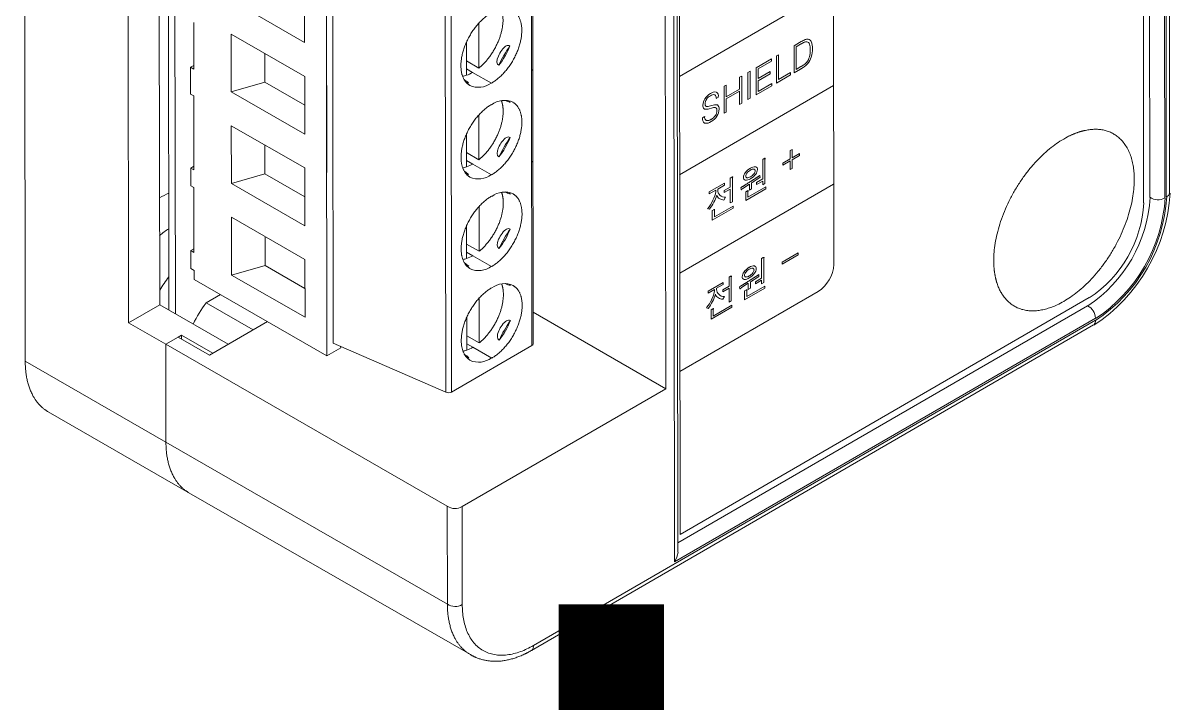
# Model space of a CAD drawing. Header units: millimetres. Extents: x 8533 to 164433, y 5768 to 115327.
# Drawn here: x 71557 to 72465, y 109146 to 109685 of the extents above; entities that cross this region are included whole.
import ezdxf

# ---------------------------------------------------------------- set-up
doc = ezdxf.new("R2010")
doc.units = ezdxf.units.MM
doc.header["$LTSCALE"] = 250
doc.linetypes.add('HIDDENX2', pattern=[19.05, 12.7, -6.35])
doc.layers.add('10_G-ENP_매립관', color=80, linetype='HIDDENX2', lineweight=30)
doc.layers.add('Smoke', color=5, linetype='Continuous')

msp = doc.modelspace()

# ---------------------------------------------------------------- linework, layer by layer
at = {"layer": '10_G-ENP_매립관', "color": 1, "linetype": 'ByBlock', "const_width": 83.35, "elevation": -0.36}
msp.add_lwpolyline([(72022.39, 109224.73), (72022.39, 101387.48)], dxfattribs=at)
at = {"layer": 'Smoke', "color": 7, "linetype": 'Continuous', "lineweight": 20}
for p, q in [((72443.73, 109542.55, -0.36), (72441.91, 110892.14, -0.36)), ((72446.85, 110893.58, -0.36), (72448.67, 109546.83, -0.36)), ((72458.61, 110893.25, -0.36), (72460.43, 109546.49, -0.36)), ((72461.65, 109547.2, -0.36), (72459.84, 110893.96, -0.36)), ((72464.28, 109550.32, -0.36), (72462.47, 110897.09, -0.36)), ((71558.34, 109417.08, -0.36), (71556.53, 110763.85, -0.36)), ((72197.57, 110088.46, -0.36), (72198.38, 109493.78, -0.36)), ((71639.23, 110070.79, -0.36), (71640.07, 109447.55, -0.36)), ((71671.27, 110052.35, -0.36), (71672.07, 109457.67, -0.36)), ((71677.17, 109454.74, -0.36), (71676.36, 110049.42, -0.36)), ((72075.7, 110052.61, -0.36), (72076.74, 109279.98, -0.36)), ((72075.07, 109265.97, -0.36), (72074.03, 110038.17, -0.36)), ((72072.45, 109258.19, -0.36), (72071.4, 110030.39, -0.36)), ((72064.62, 110018.6, -0.36), (72065.46, 109395.36, -0.36)), ((71958.92, 109792.29, -0.36), (71959.22, 109574.64, -0.36)), ((71959.95, 109793.72, -0.36), (71960.24, 109576.07, -0.36)), ((71796.99, 109566.44, -0.36), (71796.69, 109784.23, -0.36)), ((71801.82, 109648.99, -0.36), (71801.64, 109787.09, -0.36)), ((71890.77, 109755.28, -0.36), (71891.26, 109392.54, -0.36)), ((71895.36, 109755.47, -0.36), (71895.85, 109392.73, -0.36)), ((71779.47, 109715.23, -0.36), (71779.53, 109669.53, -0.36)), ((72076.26, 109642.66, -0.36), (72198.08, 109713.21, -0.36)), ((71779.53, 109669.53, -0.36), (71721.36, 109703.01, -0.36)), ((71664.48, 109693.51, -0.36), (71664.79, 109461.86, -0.36)), ((71691.75, 109648.41, -0.36), (71691.7, 109685.4, -0.36)), ((71917.46, 109649.24, -0.36), (71917.42, 109684.76, -0.36)), ((71721.39, 109676.16, -0.36), (71779.57, 109642.68, -0.36)), ((71721.45, 109630.46, -0.36), (71721.39, 109676.16, -0.36)), ((71907.58, 109643.51, -0.36), (71907.54, 109669.55, -0.36)), ((72171.4, 109669.47, -0.36), (72166.97, 109666.91, -0.36)), ((72166.97, 109666.91, -0.36), (72167, 109645.48, -0.36)), ((72168.66, 109666.11, -0.36), (72172.16, 109668.14, -0.36)), ((72168.69, 109648.23, -0.36), (72168.66, 109666.11, -0.36)), ((72171.4, 109669.47, -0.36), (72172.68, 109670.21, -0.36)), ((71748.04, 109637.99, -0.36), (71748, 109660.84, -0.36)), ((71917.46, 109649.24, -0.36), (71907.56, 109654.94, -0.36)), ((72149, 109656.49, -0.36), (72136.85, 109649.46, -0.36)), ((72138.54, 109648.66, -0.36), (72149, 109654.72, -0.36)), ((72149, 109654.72, -0.36), (72149, 109656.49, -0.36)), ((72154.73, 109659.81, -0.36), (72153.04, 109658.84, -0.36)), ((72153.07, 109637.41, -0.36), (72153.04, 109658.84, -0.36)), ((72154.75, 109640.16, -0.36), (72154.73, 109659.81, -0.36)), ((71689.27, 109649.84, -0.36), (71691.74, 109651.27, -0.36)), ((71689.29, 109635.56, -0.36), (71689.27, 109649.84, -0.36)), ((71691.75, 109648.41, -0.36), (71689.27, 109649.84, -0.36)), ((71801.82, 109648.99, -0.36), (71801.83, 109641.99, -0.36)), ((71907.57, 109648.63, -0.36), (71912.52, 109645.79, -0.36)), ((71912.52, 109645.79, -0.36), (71927.37, 109637.24, -0.36)), ((71959.12, 109647.19, -0.36), (71959.41, 109429.54, -0.36)), ((71960.14, 109648.62, -0.36), (71960.44, 109430.97, -0.36)), ((72132.12, 109646.72, -0.36), (72130.43, 109645.74, -0.36)), ((72130.46, 109624.32, -0.36), (72130.43, 109645.74, -0.36)), ((72132.15, 109625.3, -0.36), (72132.12, 109646.72, -0.36)), ((72136.88, 109628.04, -0.36), (72136.85, 109649.46, -0.36)), ((72138.55, 109640.9, -0.36), (72138.54, 109648.66, -0.36)), ((72148.1, 109646.43, -0.36), (72138.55, 109640.9, -0.36)), ((72148.11, 109644.66, -0.36), (72148.1, 109646.43, -0.36)), ((72164.26, 109645.67, -0.36), (72154.75, 109640.16, -0.36)), ((72164.26, 109643.9, -0.36), (72164.26, 109645.67, -0.36)), ((72167, 109645.48, -0.36), (72172.18, 109648.48, -0.36)), ((72168.69, 109648.23, -0.36), (72172.36, 109650.36, -0.36)), ((71689.3, 109628.56, -0.36), (71689.28, 109642.56, -0.36)), ((71721.45, 109630.46, -0.36), (71748.04, 109637.99, -0.36)), ((71779.6, 109619.83, -0.36), (71748.04, 109637.99, -0.36)), ((71779.57, 109642.68, -0.36), (71779.63, 109596.98, -0.36)), ((71797.18, 109421.34, -0.36), (71796.89, 109639.13, -0.36)), ((71802.12, 109431.34, -0.36), (71801.83, 109641.99, -0.36)), ((71801.92, 109576.44, -0.36), (71801.83, 109641.99, -0.36)), ((72125.53, 109642.9, -0.36), (72123.84, 109641.93, -0.36)), ((72123.84, 109641.93, -0.36), (72123.85, 109632.63, -0.36)), ((72125.56, 109621.48, -0.36), (72125.53, 109642.9, -0.36)), ((72138.55, 109639.13, -0.36), (72148.11, 109644.66, -0.36)), ((72138.56, 109630.78, -0.36), (72138.55, 109639.13, -0.36)), ((72149.32, 109637.02, -0.36), (72138.56, 109630.78, -0.36)), ((72149.33, 109635.25, -0.36), (72149.32, 109637.02, -0.36)), ((72153.07, 109637.41, -0.36), (72164.26, 109643.9, -0.36)), ((71689.3, 109628.56, -0.36), (71691.77, 109627.14, -0.36)), ((71691.85, 109568.58, -0.36), (71691.77, 109627.14, -0.36)), ((71779.63, 109596.98, -0.36), (71721.45, 109630.46, -0.36)), ((72076.36, 109564.75, -0.36), (72198.19, 109635.31, -0.36)), ((72113.28, 109635.81, -0.36), (72111.6, 109634.83, -0.36)), ((72111.63, 109613.41, -0.36), (72111.6, 109634.83, -0.36)), ((72113.3, 109626.51, -0.36), (72113.28, 109635.81, -0.36)), ((72123.85, 109632.63, -0.36), (72113.3, 109626.51, -0.36)), ((72113.3, 109624.76, -0.36), (72123.86, 109630.88, -0.36)), ((72123.86, 109630.88, -0.36), (72123.87, 109620.5, -0.36)), ((72136.88, 109628.04, -0.36), (72149.33, 109635.25, -0.36)), ((72101.85, 109619.65, -0.36), (72099.68, 109619, -0.36)), ((72105.36, 109625.26, -0.36), (72107.12, 109626.28, -0.36)), ((72113.31, 109614.39, -0.36), (72113.3, 109624.76, -0.36)), ((72123.87, 109620.5, -0.36), (72125.56, 109621.48, -0.36)), ((72130.46, 109624.32, -0.36), (72132.15, 109625.3, -0.36)), ((71917.56, 109576.69, -0.36), (71917.51, 109612.21, -0.36)), ((72094.39, 109609.94, -0.36), (72096.15, 109610.96, -0.36)), ((72094.39, 109609.94, -0.36), (72094.39, 109609.8, -0.36)), ((72099.87, 109617.04, -0.36), (72101.6, 109617.55, -0.36)), ((72111.63, 109613.41, -0.36), (72113.31, 109614.39, -0.36)), ((71721.49, 109603.61, -0.36), (71779.67, 109570.13, -0.36)), ((71721.55, 109557.91, -0.36), (71721.49, 109603.61, -0.36)), ((71907.67, 109570.97, -0.36), (71907.64, 109597, -0.36)), ((71748.13, 109565.44, -0.36), (71748.1, 109588.3, -0.36)), ((71917.56, 109576.69, -0.36), (71907.66, 109582.39, -0.36)), ((72165.53, 109584.84, -0.36), (72163.97, 109583.94, -0.36)), ((72163.97, 109583.94, -0.36), (72163.98, 109577.28, -0.36)), ((72165.53, 109584.84, -0.36), (72165.53, 109578.18, -0.36)), ((72171.39, 109581.58, -0.36), (72165.53, 109578.18, -0.36)), ((72171.4, 109579.98, -0.36), (72171.39, 109581.58, -0.36)), ((71907.67, 109576.09, -0.36), (71912.62, 109573.24, -0.36)), ((71912.62, 109573.24, -0.36), (71927.47, 109564.69, -0.36)), ((72143.39, 109577.66, -0.36), (72142.18, 109576.96, -0.36)), ((72142.18, 109576.96, -0.36), (72142.2, 109561.41, -0.36)), ((72143.92, 109557.9, -0.36), (72143.89, 109576.76, -0.36)), ((72163.98, 109577.28, -0.36), (72158.14, 109573.9, -0.36)), ((72158.14, 109572.31, -0.36), (72163.98, 109575.68, -0.36)), ((72158.14, 109573.9, -0.36), (72158.14, 109572.31, -0.36)), ((72163.98, 109575.68, -0.36), (72163.99, 109568.88, -0.36)), ((72165.54, 109576.59, -0.36), (72171.4, 109579.98, -0.36)), ((72165.55, 109569.79, -0.36), (72165.54, 109576.59, -0.36)), ((71689.38, 109570.01, -0.36), (71691.85, 109571.44, -0.36)), ((71689.4, 109556.01, -0.36), (71689.38, 109570.01, -0.36)), ((71691.85, 109568.58, -0.36), (71689.38, 109570.01, -0.36)), ((71721.55, 109557.91, -0.36), (71748.13, 109565.44, -0.36)), ((71779.7, 109547.28, -0.36), (71748.13, 109565.44, -0.36)), ((71779.67, 109570.13, -0.36), (71779.73, 109524.43, -0.36)), ((72140.03, 109562.72, -0.36), (72139.93, 109564.23, -0.36)), ((72163.99, 109568.88, -0.36), (72165.55, 109569.79, -0.36)), ((71689.4, 109556.01, -0.36), (71691.87, 109554.59, -0.36)), ((71691.94, 109503.32, -0.36), (71691.87, 109554.59, -0.36)), ((71779.73, 109524.43, -0.36), (71721.55, 109557.91, -0.36)), ((72076.47, 109486.85, -0.36), (72198.29, 109557.4, -0.36)), ((72099.86, 109551.11, -0.36), (72111.78, 109558.01, -0.36)), ((72106.52, 109553.43, -0.36), (72111.78, 109556.47, -0.36)), ((72116.44, 109555.05, -0.36), (72111.66, 109552.28, -0.36)), ((72111.78, 109556.47, -0.36), (72111.78, 109558.01, -0.36)), ((72117.63, 109562.86, -0.36), (72116.43, 109562.16, -0.36)), ((72116.43, 109562.16, -0.36), (72116.44, 109555.05, -0.36)), ((72118.16, 109543.42, -0.36), (72118.14, 109562.02, -0.36)), ((72124.77, 109554.57, -0.36), (72125.07, 109553.18, -0.36)), ((72126.35, 109553.92, -0.36), (72131.68, 109557.3, -0.36)), ((72144.68, 109555.17, -0.36), (72130.47, 109546.94, -0.36)), ((72131.68, 109557.3, -0.36), (72131.69, 109552.54, -0.36)), ((72133.38, 109553.51, -0.36), (72133.37, 109558.37, -0.36)), ((72142.2, 109561.41, -0.36), (72137.27, 109558.56, -0.36)), ((72137.27, 109556.93, -0.36), (72142.2, 109559.79, -0.36)), ((72137.27, 109558.56, -0.36), (72137.27, 109556.93, -0.36)), ((72142.2, 109559.79, -0.36), (72142.21, 109556.91, -0.36)), ((72142.21, 109556.91, -0.36), (72143.92, 109557.9, -0.36)), ((72144.68, 109553.57, -0.36), (72144.68, 109555.17, -0.36)), ((72099.86, 109549.57, -0.36), (72104.94, 109552.51, -0.36)), ((72099.86, 109551.11, -0.36), (72099.86, 109549.57, -0.36)), ((72104.94, 109552.51, -0.36), (72104.94, 109551.58, -0.36)), ((72106.52, 109552.53, -0.36), (72106.52, 109553.43, -0.36)), ((72111.42, 109544.69, -0.36), (72112.75, 109546.92, -0.36)), ((72111.66, 109550.65, -0.36), (72116.44, 109553.42, -0.36)), ((72111.66, 109552.28, -0.36), (72111.66, 109550.65, -0.36)), ((72116.44, 109553.42, -0.36), (72116.46, 109542.43, -0.36)), ((72130.06, 109552, -0.36), (72128.75, 109551.24, -0.36)), ((72128.75, 109551.24, -0.36), (72128.76, 109544.35, -0.36)), ((72128.76, 109544.35, -0.36), (72144.68, 109553.57, -0.36)), ((72130.47, 109546.94, -0.36), (72130.46, 109551.3, -0.36)), ((72131.69, 109552.54, -0.36), (72133.38, 109553.51, -0.36)), ((71917.66, 109504.14, -0.36), (71917.61, 109539.66, -0.36)), ((72098.52, 109537.92, -0.36), (72099.98, 109537.48, -0.36)), ((72103.5, 109537.11, -0.36), (72102.19, 109536.35, -0.36)), ((72102.19, 109536.35, -0.36), (72102.2, 109528.83, -0.36)), ((72102.2, 109528.83, -0.36), (72118.65, 109538.35, -0.36)), ((72118.65, 109539.92, -0.36), (72103.88, 109531.37, -0.36)), ((72103.88, 109531.37, -0.36), (72103.88, 109536.4, -0.36)), ((72116.46, 109542.43, -0.36), (72118.16, 109543.42, -0.36)), ((72118.65, 109538.35, -0.36), (72118.65, 109539.92, -0.36)), ((71721.59, 109531.06, -0.36), (71779.76, 109497.58, -0.36)), ((71721.65, 109485.36, -0.36), (71721.59, 109531.06, -0.36)), ((71907.77, 109498.42, -0.36), (71907.74, 109524.45, -0.36)), ((71748.23, 109492.9, -0.36), (71748.2, 109515.75, -0.36)), ((71917.66, 109504.14, -0.36), (71907.76, 109509.84, -0.36)), ((71689.47, 109504.74, -0.36), (71691.94, 109506.17, -0.36)), ((71689.49, 109490.46, -0.36), (71689.47, 109504.74, -0.36)), ((71691.94, 109503.32, -0.36), (71689.47, 109504.74, -0.36)), ((71907.77, 109503.54, -0.36), (71912.72, 109500.69, -0.36)), ((71912.72, 109500.69, -0.36), (71927.57, 109492.14, -0.36)), ((72157.45, 109495.53, -0.36), (72170.27, 109502.96, -0.36)), ((72157.45, 109493.94, -0.36), (72170.27, 109501.36, -0.36)), ((72170.27, 109501.36, -0.36), (72170.27, 109502.96, -0.36)), ((71721.65, 109485.36, -0.36), (71748.23, 109492.9, -0.36)), ((71779.79, 109474.73, -0.36), (71748.23, 109492.9, -0.36)), ((71779.76, 109497.58, -0.36), (71779.83, 109451.88, -0.36)), ((72142.44, 109499.15, -0.36), (72141.24, 109498.45, -0.36)), ((72141.24, 109498.45, -0.36), (72141.26, 109482.9, -0.36)), ((72142.97, 109479.39, -0.36), (72142.95, 109498.25, -0.36)), ((72157.45, 109495.53, -0.36), (72157.45, 109493.94, -0.36)), ((71691.96, 109489.03, -0.36), (71689.49, 109490.46, -0.36)), ((71691.97, 109481.89, -0.36), (71691.96, 109489.03, -0.36)), ((71691.97, 109481.89, -0.36), (71797.18, 109421.34, -0.36)), ((71779.83, 109451.88, -0.36), (71721.65, 109485.36, -0.36)), ((72116.69, 109484.35, -0.36), (72115.48, 109483.65, -0.36)), ((72115.48, 109483.65, -0.36), (72115.49, 109476.53, -0.36)), ((72117.22, 109464.91, -0.36), (72117.19, 109483.51, -0.36)), ((72141.26, 109482.9, -0.36), (72136.33, 109480.05, -0.36)), ((72139.09, 109484.21, -0.36), (72138.99, 109485.72, -0.36)), ((72098.91, 109472.6, -0.36), (72110.83, 109479.5, -0.36)), ((72098.91, 109471.06, -0.36), (72103.99, 109474, -0.36)), ((72098.91, 109472.6, -0.36), (72098.91, 109471.06, -0.36)), ((72103.99, 109474, -0.36), (72103.99, 109473.07, -0.36)), ((72105.58, 109474.91, -0.36), (72110.83, 109477.96, -0.36)), ((72105.58, 109474.01, -0.36), (72105.58, 109474.91, -0.36)), ((72115.49, 109476.53, -0.36), (72110.72, 109473.77, -0.36)), ((72110.72, 109472.14, -0.36), (72115.5, 109474.91, -0.36)), ((72110.72, 109473.77, -0.36), (72110.72, 109472.14, -0.36)), ((72110.83, 109477.96, -0.36), (72110.83, 109479.5, -0.36)), ((72115.5, 109474.91, -0.36), (72115.51, 109463.92, -0.36)), ((72123.82, 109476.06, -0.36), (72124.13, 109474.67, -0.36)), ((72125.41, 109475.41, -0.36), (72130.74, 109478.79, -0.36)), ((72129.11, 109473.48, -0.36), (72127.8, 109472.73, -0.36)), ((72127.8, 109472.73, -0.36), (72127.81, 109465.84, -0.36)), ((72127.81, 109465.84, -0.36), (72143.73, 109475.06, -0.36)), ((72129.52, 109468.42, -0.36), (72129.51, 109472.79, -0.36)), ((72143.73, 109476.66, -0.36), (72129.52, 109468.42, -0.36)), ((72130.74, 109478.79, -0.36), (72130.75, 109474.02, -0.36)), ((72130.75, 109474.02, -0.36), (72132.43, 109475, -0.36)), ((72132.43, 109475, -0.36), (72132.43, 109479.85, -0.36)), ((72136.33, 109478.42, -0.36), (72141.26, 109481.27, -0.36)), ((72136.33, 109480.05, -0.36), (72136.33, 109478.42, -0.36)), ((72141.26, 109481.27, -0.36), (72141.26, 109478.4, -0.36)), ((72141.26, 109478.4, -0.36), (72142.97, 109479.39, -0.36)), ((72143.73, 109475.06, -0.36), (72143.73, 109476.66, -0.36)), ((71712.87, 109469.87, -0.36), (71701.57, 109463.32, -0.36)), ((71917.76, 109431.59, -0.36), (71917.71, 109467.11, -0.36)), ((72076.57, 109408.94, -0.36), (72186.04, 109472.34, -0.36)), ((72076.74, 109279.98, -0.36), (72400.54, 109467.51, -0.36)), ((72110.47, 109466.18, -0.36), (72111.8, 109468.4, -0.36)), ((72115.51, 109463.92, -0.36), (72117.22, 109464.91, -0.36)), ((71640.07, 109447.55, -0.36), (71664.79, 109461.86, -0.36)), ((71664.79, 109461.86, -0.36), (71719.11, 109430.6, -0.36)), ((71701.57, 109463.32, -0.36), (71738.71, 109441.95, -0.36)), ((71960.4, 109455.83, -0.36), (72065.46, 109395.36, -0.36)), ((72399.32, 109461.09, -0.36), (72075.06, 109273.29, -0.36)), ((72097.57, 109459.4, -0.36), (72099.03, 109458.97, -0.36)), ((72102.55, 109458.59, -0.36), (72101.24, 109457.84, -0.36)), ((72101.24, 109457.84, -0.36), (72101.25, 109450.31, -0.36)), ((72101.25, 109450.31, -0.36), (72117.7, 109459.84, -0.36)), ((72102.94, 109452.86, -0.36), (72102.93, 109457.88, -0.36)), ((72117.7, 109461.41, -0.36), (72102.94, 109452.86, -0.36)), ((72117.7, 109459.84, -0.36), (72117.7, 109461.41, -0.36)), ((71640.07, 109447.55, -0.36), (71669.64, 109430.53, -0.36)), ((71704.28, 109422.01, -0.36), (71750, 109448.49, -0.36)), ((71907.87, 109425.87, -0.36), (71907.84, 109451.9, -0.36)), ((71959.21, 109188.14, -0.36), (72404.14, 109445.83, -0.36)), ((71960.6, 109191.99, -0.36), (72405.52, 109449.67, -0.36)), ((72405.52, 109451.09, -0.36), (72072.45, 109258.19, -0.36)), ((71669.64, 109430.53, -0.36), (71679.52, 109436.26, -0.36)), ((71704.28, 109422.02, -0.36), (71679.52, 109436.26, -0.36)), ((71682, 109437.69, -0.36), (71679.53, 109436.26, -0.36)), ((71706.75, 109423.44, -0.36), (71682, 109437.69, -0.36)), ((71682, 109434.84, -0.36), (71682, 109437.69, -0.36)), ((71917.76, 109431.59, -0.36), (71907.85, 109437.29, -0.36)), ((71669.74, 109352.97, -0.36), (71669.64, 109430.53, -0.36)), ((71669.64, 109430.53, -0.36), (71892.44, 109302.3, -0.36)), ((71797.18, 109421.34, -0.36), (71808.3, 109427.78, -0.36)), ((71891.26, 109392.54, -0.36), (71802.12, 109431.34, -0.36)), ((71808.3, 109427.78, -0.36), (71807.84, 109428.85, -0.36)), ((71959.41, 109429.54, -0.36), (71895.85, 109392.73, -0.36)), ((71907.86, 109430.99, -0.36), (71912.81, 109428.14, -0.36)), ((71912.81, 109428.14, -0.36), (71927.67, 109419.59, -0.36)), ((71558.34, 109417.08, -0.36), (71669.74, 109352.97, -0.36)), ((72065.46, 109395.36, -0.36), (71904.19, 109301.96, -0.36)), ((71687.91, 109312.98, -0.36), (71576.51, 109377.09, -0.36)), ((71669.74, 109352.97, -0.36), (71892.54, 109224.74, -0.36)), ((71687.91, 109312.98, -0.36), (71910.71, 109184.75, -0.36)), ((71892.44, 109302.3, -0.36), (71892.54, 109224.74, -0.36)), ((71904.19, 109301.96, -0.36), (71904.29, 109224.4, -0.36))]:
    msp.add_line(p, q, dxfattribs=at)
for centre, radius, start, end in [((72043.44, 109598.26, -0.36), 122.42, 145.90125, 154.25373), ((71887.51, 109688.01, -0.36), 58.5, 321.31113, 338.84385), ((72187.09, 109646.39, -0.36), 27.84, 114.26824, 121.15796), ((72176.85, 109666.28, -0.36), 3.84, 85.67953, 119.09046), ((72177.74, 109667.28, -0.36), 4.92, 85.92396, 115.04817), ((72176.57, 109667.5, -0.36), 2.66, 16.2726, 77.55156), ((72177.37, 109668.78, -0.36), 3.49, 20.90728, 78.06212), ((72160.07, 109663.25, -0.36), 19.76, 344.88317, 1.08505), ((72167.16, 109664.24, -0.36), 12.67, 357.19312, 18.51224), ((72159.99, 109664.41, -0.36), 21.6, 342.6187, 0.78139), ((72169.1, 109665.39, -0.36), 12.48, 356.84731, 21.8909), ((72167.21, 109661.35, -0.36), 12.36, 322.66775, 344.77609), ((72165.11, 109662.86, -0.36), 16.24, 320.91635, 342.44644), ((71898.67, 109669.35, -0.36), 27.33, 289.02069, 300.44684), ((71958.41, 109648.82, -0.36), 1.76, 293.37754, 353.28211), ((72169.45, 109660.32, -0.36), 9.97, 303.96003, 319.53461), ((72167.39, 109661.79, -0.36), 13.82, 305.06527, 318.3916), ((71900.95, 109662.99, -0.36), 20.57, 280.2069, 288.8034), ((71892.99, 109619.79, -0.36), 24.03, 47.63137, 57.73721), ((71916.99, 109651.14, -0.36), 17.15, 246.88913, 306.76158), ((72107.22, 109617.89, -0.36), 12.94, 119.33086, 146.74187), ((72105.21, 109619.29, -0.36), 9.19, 118.59163, 145.53614), ((72103.31, 109624.34, -0.36), 3.86, 77.68348, 129.70122), ((72104.25, 109625.12, -0.36), 5.18, 76.65877, 129.76326), ((72102.57, 109625.83, -0.36), 2.78, 348.56367, 55.11256), ((72103.2, 109626.99, -0.36), 3.89, 349.743, 54.3849), ((71937.78, 109606.48, -0.36), 17.15, 66.88913, 126.76158), ((71949.35, 109644.99, -0.36), 24.03, 242.41779, 252.52361), ((72104.06, 109619.73, -0.36), 9.27, 145.55243, 178.98337), ((72098, 109619.25, -0.36), 3.19, 168.51681, 231.19842), ((72103.02, 109620.9, -0.36), 6.46, 146.37334, 180.09477), ((72098.7, 109620.52, -0.36), 2.13, 170.12451, 228.04318), ((72098.33, 109622.1, -0.36), 3.34, 251.71844, 293.62417), ((72104.01, 109611.93, -0.36), 6.07, 81.54867, 113.20789), ((72104.72, 109613.04, -0.36), 7.14, 77.48185, 113.45713), ((72103.64, 109616.05, -0.36), 2.29, 346.51932, 55.73781), ((72104.48, 109617.39, -0.36), 3.18, 348.37247, 55.28231), ((72098.42, 109608.92, -0.36), 4.01, 167.7864, 235.39132), ((72097.41, 109622.86, -0.36), 6.26, 257.24303, 292.87311), ((72099.31, 109610.31, -0.36), 3.15, 168.33215, 233.87922), ((72096.51, 109617.25, -0.36), 9.89, 299.02113, 326.02887), ((72094.81, 109618.43, -0.36), 13.29, 299.28576, 327.09277), ((72099.26, 109615.63, -0.36), 6.69, 324.44973, 358.8929), ((72097.59, 109616.85, -0.36), 10.08, 326.01545, 359.3252), ((72097.34, 109611.6, -0.36), 6.1, 258.91569, 309.8161), ((72098.46, 109612.02, -0.36), 4.38, 257.03994, 309.87433), ((71887.61, 109615.46, -0.36), 58.5, 321.31113, 338.84385), ((72043.54, 109525.71, -0.36), 122.42, 145.90125, 154.25373), ((71898.77, 109596.8, -0.36), 27.33, 289.02069, 300.44684), ((71958.51, 109576.27, -0.36), 1.76, 293.37754, 353.28211), ((71901.04, 109590.44, -0.36), 20.57, 280.2069, 288.8034), ((71893.09, 109547.24, -0.36), 24.03, 47.63137, 57.73721), ((71917.08, 109578.59, -0.36), 17.15, 246.88913, 306.76158), ((72133.38, 109562.13, -0.36), 6.52, 140.95874, 176.48819), ((72138.67, 109558.78, -0.36), 12.79, 118.95592, 144.22899), ((72132.74, 109563.32, -0.36), 4.08, 139.78189, 176.11641), ((72129.78, 109563.41, -0.36), 1.1, 170.70383, 261.01795), ((72136.96, 109560.4, -0.36), 9.23, 119.08426, 142.88438), ((72128.31, 109570.64, -0.36), 8.59, 298.99642, 324.13358), ((72126.33, 109572.63, -0.36), 12.64, 299.08854, 324.38958), ((72135.02, 109565.12, -0.36), 4.16, 86.50131, 127.2049), ((72136.06, 109565.3, -0.36), 5.83, 84.63469, 127.50981), ((72132.17, 109568.25, -0.36), 4.05, 319.58139, 355.74127), ((72135.08, 109568.14, -0.36), 1.11, 350.07172, 80.15497), ((72131.42, 109569.4, -0.36), 6.6, 321.49161, 356.10752), ((72136.12, 109569.28, -0.36), 1.85, 350.04804, 74.87359), ((72128.74, 109562.24, -0.36), 1.84, 171.27824, 256.19506), ((72128.82, 109566.33, -0.36), 5.94, 265.00405, 307.61239), ((72129.88, 109566.58, -0.36), 4.29, 266.41692, 306.91733), ((71702.02, 109479.5, -0.36), 76.75, 113.06993, 119.11821), ((71937.88, 109533.93, -0.36), 17.15, 66.88913, 126.76158), ((71949.44, 109572.44, -0.36), 24.03, 242.41779, 252.52361), ((72086.65, 109553.74, -0.36), 18.47, 330.24514, 353.25728), ((72078.55, 109556.41, -0.36), 28.32, 331.60991, 343.97432), ((72110, 109549.68, -0.36), 4.4, 194.37915, 244.36268), ((72111.94, 109552.65, -0.36), 5.42, 181.32701, 227.96996), ((72113.03, 109556.11, -0.36), 11.53, 244.64945, 261.98218), ((72112.29, 109552.37, -0.36), 5.47, 223.25594, 274.82907), ((72338, 109553.45, -0.36), 111.15, 303.57988, 356.57511), ((72330, 109558.05, -0.36), 134.85, 303.44888, 356.70426), ((72335.77, 109554.73, -0.36), 126.43, 303.58115, 356.57384), ((72337.15, 109553.94, -0.36), 123.83, 303.61582, 356.53925), ((72454.89, 109555.88, -0.36), 10.91, 235.49138, 300.44524), ((72460.25, 109551.26, -0.36), 4.21, 288.97967, 346.90255), ((72079.86, 109554.22, -0.36), 24.8, 318.84813, 337.08246), ((72074.06, 109557.82, -0.36), 32.95, 321.88734, 333.16506), ((72346.92, 109548.32, -0.36), 97.23, 303.56706, 356.58792), ((71719.06, 109451.16, -0.36), 85.11, 123.57663, 129.67764), ((71887.71, 109542.91, -0.36), 58.5, 321.31113, 338.84385), ((72043.64, 109453.16, -0.36), 122.42, 145.90125, 154.25373), ((71898.87, 109524.25, -0.36), 27.33, 289.02069, 300.44684), ((71901.14, 109517.89, -0.36), 20.57, 280.2069, 288.8034), ((71893.19, 109474.69, -0.36), 24.03, 47.63137, 57.73721), ((71917.18, 109506.04, -0.36), 17.15, 246.88913, 306.76158), ((72137.72, 109480.27, -0.36), 12.79, 118.95592, 144.22899), ((72134.07, 109486.6, -0.36), 4.16, 86.50131, 127.2049), ((72135.11, 109486.79, -0.36), 5.83, 84.63469, 127.50981), ((72134.13, 109489.63, -0.36), 1.11, 350.07172, 80.15497), ((72135.17, 109490.76, -0.36), 1.85, 350.04804, 74.87359), ((72170.72, 109495.43, -0.36), 27.78, 303.56706, 356.58792), ((71773.11, 109407.76, -0.36), 126.6, 142.97107, 148.83769), ((72132.44, 109483.62, -0.36), 6.52, 140.95874, 176.48819), ((72127.8, 109483.73, -0.36), 1.84, 171.27824, 256.19506), ((72127.88, 109487.82, -0.36), 5.94, 265.00405, 307.61239), ((72131.79, 109484.8, -0.36), 4.08, 139.78189, 176.11641), ((72128.84, 109484.9, -0.36), 1.1, 170.70383, 261.01795), ((72136.02, 109481.88, -0.36), 9.23, 119.08426, 142.88438), ((72128.94, 109488.07, -0.36), 4.29, 266.41692, 306.91733), ((72127.37, 109492.12, -0.36), 8.59, 298.99642, 324.13358), ((72125.39, 109494.11, -0.36), 12.64, 299.08854, 324.38958), ((72131.23, 109489.73, -0.36), 4.05, 319.58139, 355.74127), ((72130.48, 109490.88, -0.36), 6.6, 321.49161, 356.10752), ((71937.98, 109461.38, -0.36), 17.15, 66.88913, 126.76158), ((71949.54, 109499.89, -0.36), 24.03, 242.41779, 252.52361), ((72085.7, 109475.23, -0.36), 18.47, 330.24514, 353.25728), ((72110.99, 109474.14, -0.36), 5.42, 181.32701, 227.96996), ((72078.92, 109475.71, -0.36), 24.8, 318.84813, 337.08246), ((72073.11, 109479.3, -0.36), 32.95, 321.88734, 333.16506), ((72077.6, 109477.89, -0.36), 28.32, 331.60991, 343.97432), ((72109.06, 109471.17, -0.36), 4.4, 194.37915, 244.36268), ((72112.08, 109477.6, -0.36), 11.53, 244.64945, 261.98218), ((72111.34, 109473.86, -0.36), 5.47, 223.25594, 274.82907), ((71786.02, 109400.22, -0.36), 105.42, 143.23336, 153.91128), ((72394.61, 109451.15, -0.36), 10.92, 359.6685, 64.6299), ((71887.81, 109470.36, -0.36), 58.5, 321.31113, 338.84385), ((72043.74, 109380.61, -0.36), 122.42, 145.90125, 154.25373), ((72401.31, 109448.84, -0.36), 4.21, 313.25243, 11.17531), ((71898.96, 109451.7, -0.36), 27.33, 289.02069, 300.44684), ((71958.71, 109431.18, -0.36), 1.76, 293.37754, 353.28211), ((71901.24, 109445.34, -0.36), 20.57, 280.2069, 288.8034), ((71893.28, 109402.14, -0.36), 24.03, 47.63137, 57.73721), ((71917.28, 109433.49, -0.36), 17.15, 246.88913, 306.76158), ((71893.36, 109397.74, -0.36), 5.61, 248.0322, 296.38464), ((71898.66, 109311.36, -0.36), 10.91, 235.4905, 300.44421), ((72058.7, 109267.39, -0.36), 16.48, 326.20229, 355.03414), ((71898.8, 109233.84, -0.36), 10.97, 235.48926, 300.10997), ((71956.38, 109191.16, -0.36), 4.21, 313.22058, 11.18614)]:
    msp.add_arc(centre, radius, start, end, dxfattribs=at)
for points, weights, knots in [([(71910.32, 109635.52, -0.36), (71903.25, 109639.59, -0.36), (71903.24, 109651.13, -0.36), (71903.2, 109678.98, -0.36), (71927.3, 109692.93, -0.36)], [0.853553390593, 0.853553396576, 1, 0.707106781187, 1], [0.25, 0.25, 0.25, 0.5, 0.5, 1, 1, 1]), ([(71935.23, 109695.98, -0.36), (71936.58, 109692.3, -0.36), (71936.58, 109687.59, -0.36), (71936.61, 109664.97, -0.36), (71917.46, 109649.24, -0.36)], [0.915390357294, 0.943354624996, 1, 0.776250025806, 1], [0.3734181, 0.3734181, 0.3734181, 0.5, 0.5, 1, 1, 1]), ([(71927.37, 109637.24, -0.36), (71951.47, 109651.19, -0.36), (71951.44, 109679.04, -0.36), (71951.42, 109690.58, -0.36), (71944.35, 109694.65, -0.36)], [1, 0.707106781187, 1, 0.853553391222, 0.853553390593], [0, 0, 0, 0.5, 0.5, 0.75, 0.75, 0.75]), ([(71910.42, 109562.97, -0.36), (71903.35, 109567.04, -0.36), (71903.34, 109578.58, -0.36), (71903.3, 109606.43, -0.36), (71927.4, 109620.38, -0.36)], [0.853553390593, 0.853553396576, 1, 0.707106781187, 1], [0.25, 0.25, 0.25, 0.5, 0.5, 1, 1, 1]), ([(71910.42, 109562.97, -0.36), (71903.35, 109567.04, -0.36), (71903.34, 109578.58, -0.36), (71903.3, 109606.43, -0.36), (71927.4, 109620.38, -0.36)], [0.853553390593, 0.853553396576, 1, 0.707106781187, 1], [0.25, 0.25, 0.25, 0.5, 0.5, 1, 1, 1]), ([(71935.33, 109623.43, -0.36), (71936.67, 109619.75, -0.36), (71936.68, 109615.04, -0.36), (71936.71, 109592.42, -0.36), (71917.56, 109576.69, -0.36)], [0.915390357294, 0.943354624996, 1, 0.776250025806, 1], [0.3734181, 0.3734181, 0.3734181, 0.5, 0.5, 1, 1, 1]), ([(71935.33, 109623.43, -0.36), (71936.67, 109619.75, -0.36), (71936.68, 109615.04, -0.36), (71936.71, 109592.42, -0.36), (71917.56, 109576.69, -0.36)], [0.915390357294, 0.943354624996, 1, 0.776250025806, 1], [0.3734181, 0.3734181, 0.3734181, 0.5, 0.5, 1, 1, 1]), ([(71927.47, 109564.69, -0.36), (71951.57, 109578.64, -0.36), (71951.53, 109606.49, -0.36), (71951.52, 109618.03, -0.36), (71944.45, 109622.1, -0.36)], [1, 0.707106781187, 1, 0.853553391222, 0.853553390593], [0, 0, 0, 0.5, 0.5, 0.75, 0.75, 0.75]), ([(71927.47, 109564.69, -0.36), (71951.57, 109578.64, -0.36), (71951.53, 109606.49, -0.36), (71951.52, 109618.03, -0.36), (71944.45, 109622.1, -0.36)], [1, 0.707106781187, 1, 0.853553391222, 0.853553390593], [0, 0, 0, 0.5, 0.5, 0.75, 0.75, 0.75]), ([(72327.47, 109479.42, -0.36), (72325.07, 109487.15, -0.36), (72325.05, 109496.69, -0.36), (72324.97, 109560.95, -0.36), (72380.58, 109593.16, -0.36), (72388.83, 109597.94, -0.36), (72396.73, 109599.74, -0.36)], [0.90710875638, 0.942114114026, 1, 0.707106781187, 1, 0.942114114005, 0.907108756354], [0.4505913, 0.4505913, 0.4505913, 0.5, 0.5, 0.75, 0.75, 0.7994087, 0.7994087, 0.7994087]), ([(72436.28, 109561.1, -0.36), (72436.37, 109496.84, -0.36), (72380.75, 109464.63, -0.36), (72339.51, 109440.74, -0.36), (72327.47, 109479.42, -0.36)], [1, 0.707106781187, 1, 0.76499266716, 0.90710875638], [0, 0, 0, 0.25, 0.25, 0.4505913, 0.4505913, 0.4505913]), ([(71910.52, 109490.43, -0.36), (71903.45, 109494.49, -0.36), (71903.43, 109506.03, -0.36), (71903.4, 109533.88, -0.36), (71927.49, 109547.84, -0.36)], [0.853553390593, 0.853553396576, 1, 0.707106781187, 1], [0.25, 0.25, 0.25, 0.5, 0.5, 1, 1, 1]), ([(71935.42, 109550.88, -0.36), (71936.77, 109547.2, -0.36), (71936.78, 109542.49, -0.36), (71936.81, 109519.88, -0.36), (71917.66, 109504.14, -0.36)], [0.915390357294, 0.943354624996, 1, 0.776250025806, 1], [0.3734181, 0.3734181, 0.3734181, 0.5, 0.5, 1, 1, 1]), ([(71927.57, 109492.14, -0.36), (71951.67, 109506.09, -0.36), (71951.63, 109533.94, -0.36), (71951.62, 109545.48, -0.36), (71944.55, 109549.55, -0.36)], [1, 0.707106781187, 1, 0.853553391222, 0.853553390593], [0, 0, 0, 0.5, 0.5, 0.75, 0.75, 0.75]), ([(71910.62, 109417.88, -0.36), (71903.55, 109421.94, -0.36), (71903.53, 109433.48, -0.36), (71903.49, 109461.33, -0.36), (71927.59, 109475.29, -0.36)], [0.853553390593, 0.853553396576, 1, 0.707106781187, 1], [0.25, 0.25, 0.25, 0.5, 0.5, 1, 1, 1]), ([(71935.52, 109478.33, -0.36), (71936.87, 109474.65, -0.36), (71936.88, 109469.94, -0.36), (71936.91, 109447.33, -0.36), (71917.76, 109431.59, -0.36)], [0.915390357294, 0.943354624996, 1, 0.776250025806, 1], [0.3734181, 0.3734181, 0.3734181, 0.5, 0.5, 1, 1, 1]), ([(71927.67, 109419.59, -0.36), (71951.77, 109433.55, -0.36), (71951.73, 109461.39, -0.36), (71951.71, 109472.93, -0.36), (71944.64, 109477, -0.36)], [1, 0.707106781187, 1, 0.853553391222, 0.853553390593], [0, 0, 0, 0.5, 0.5, 0.75, 0.75, 0.75])]:
    msp.add_rational_spline(points, weights, degree=2, knots=knots, dxfattribs=at)
for points, degree, knots in [([(71933.17, 109651.44, -0.36), (71931.55, 109652.4, -0.36), (71931.12, 109656, -0.36), (71937.09, 109666.38, -0.36), (71940.42, 109667.82, -0.36), (71942.07, 109666.89, -0.36)], 3, [0, 0, 0, 0, 0.416667, 0.583333, 1, 1, 1, 1]), ([(71933.27, 109578.89, -0.36), (71931.64, 109579.85, -0.36), (71931.22, 109583.45, -0.36), (71937.19, 109593.83, -0.36), (71940.52, 109595.27, -0.36), (71942.17, 109594.34, -0.36)], 3, [0, 0, 0, 0, 0.416667, 0.583333, 1, 1, 1, 1]), ([(71933.27, 109578.89, -0.36), (71931.64, 109579.85, -0.36), (71931.22, 109583.45, -0.36), (71937.19, 109593.83, -0.36), (71940.52, 109595.27, -0.36), (71942.17, 109594.34, -0.36)], 3, [0, 0, 0, 0, 0.416667, 0.583333, 1, 1, 1, 1]), ([(71933.37, 109506.34, -0.36), (71931.74, 109507.3, -0.36), (71931.32, 109510.9, -0.36), (71937.28, 109521.28, -0.36), (71940.62, 109522.72, -0.36), (71942.26, 109521.79, -0.36)], 3, [0, 0, 0, 0, 0.416667, 0.583333, 1, 1, 1, 1]), ([(71933.47, 109433.79, -0.36), (71931.84, 109434.75, -0.36), (71931.41, 109438.36, -0.36), (71937.38, 109448.73, -0.36), (71940.72, 109450.17, -0.36), (71942.36, 109449.24, -0.36)], 3, [0, 0, 0, 0, 0.416667, 0.583333, 1, 1, 1, 1]), ([(71910.71, 109184.75, -0.36), (71915.46, 109182.05, -0.36), (71926.9, 109179.06, -0.36), (71941.12, 109180.19, -0.36), (71953.94, 109185.09, -0.36), (71959.19, 109188.13, -0.36)], 2, [0, 0, 0, 0.202009, 0.484503, 0.787839, 1, 1, 1])]:
    msp.add_open_spline(points, degree=degree, knots=knots, dxfattribs=at)
for points in [[(72172.16, 109668.14, -0.36), (72174.12, 109669.27, -0.36), (72174.97, 109669.65, -0.36)], [(72172.18, 109648.48, -0.36), (72174.19, 109649.65, -0.36), (72175.33, 109650.48, -0.36)], [(72175.02, 109652.05, -0.36), (72174.14, 109651.39, -0.36), (72172.36, 109650.36, -0.36)], [(72144.19, 109577.87, -0.36), (72144.07, 109577.91, -0.36), (72143.39, 109577.66, -0.36)], [(72143.89, 109576.76, -0.36), (72143.89, 109576.97, -0.36), (72143.97, 109577.18, -0.36)], [(72143.97, 109577.18, -0.36), (72143.99, 109577.29, -0.36), (72144.12, 109577.5, -0.36)], [(72144.12, 109577.5, -0.36), (72144.27, 109577.82, -0.36), (72144.19, 109577.87, -0.36)], [(72139.93, 109564.23, -0.36), (72136.49, 109561.91, -0.36), (72131.73, 109558.9, -0.36)], [(72118.41, 109563.11, -0.36), (72118.29, 109563.15, -0.36), (72117.63, 109562.86, -0.36)], [(72118.14, 109562.02, -0.36), (72118.14, 109562.19, -0.36), (72118.19, 109562.4, -0.36)], [(72118.19, 109562.4, -0.36), (72118.24, 109562.51, -0.36), (72118.34, 109562.72, -0.36)], [(72118.34, 109562.72, -0.36), (72118.49, 109563.04, -0.36), (72118.41, 109563.11, -0.36)], [(72131.73, 109558.9, -0.36), (72127.33, 109556.06, -0.36), (72124.77, 109554.57, -0.36)], [(72133.37, 109558.37, -0.36), (72134.48, 109559.09, -0.36), (72136.51, 109560.42, -0.36)], [(72136.51, 109560.42, -0.36), (72138.25, 109561.54, -0.36), (72140.03, 109562.72, -0.36)], [(72125.07, 109553.18, -0.36), (72125.15, 109552.82, -0.36), (72125.22, 109552.8, -0.36)], [(72125.22, 109552.8, -0.36), (72125.27, 109552.77, -0.36), (72125.5, 109553.05, -0.36)], [(72125.5, 109553.05, -0.36), (72125.65, 109553.25, -0.36), (72125.77, 109553.44, -0.36)], [(72125.77, 109553.44, -0.36), (72126.03, 109553.7, -0.36), (72126.35, 109553.92, -0.36)], [(72130.68, 109552.19, -0.36), (72130.56, 109552.26, -0.36), (72130.06, 109552, -0.36)], [(72130.46, 109551.3, -0.36), (72130.46, 109551.45, -0.36), (72130.51, 109551.59, -0.36)], [(72130.51, 109551.59, -0.36), (72130.53, 109551.66, -0.36), (72130.63, 109551.84, -0.36)], [(72130.63, 109551.84, -0.36), (72130.71, 109552.11, -0.36), (72130.68, 109552.19, -0.36)], [(72104.1, 109537.31, -0.36), (72104.03, 109537.36, -0.36), (72103.5, 109537.11, -0.36)], [(72103.88, 109536.4, -0.36), (72103.88, 109536.54, -0.36), (72103.93, 109536.69, -0.36)], [(72103.93, 109536.69, -0.36), (72103.95, 109536.79, -0.36), (72104.05, 109536.96, -0.36)], [(72104.05, 109536.96, -0.36), (72104.18, 109537.27, -0.36), (72104.1, 109537.31, -0.36)], [(72143.25, 109499.35, -0.36), (72143.12, 109499.4, -0.36), (72142.44, 109499.15, -0.36)], [(72142.95, 109498.25, -0.36), (72142.95, 109498.45, -0.36), (72143.02, 109498.67, -0.36)], [(72143.02, 109498.67, -0.36), (72143.05, 109498.77, -0.36), (72143.17, 109498.99, -0.36)], [(72143.17, 109498.99, -0.36), (72143.32, 109499.31, -0.36), (72143.25, 109499.35, -0.36)], [(72117.47, 109484.6, -0.36), (72117.34, 109484.64, -0.36), (72116.69, 109484.35, -0.36)], [(72117.19, 109483.51, -0.36), (72117.19, 109483.68, -0.36), (72117.24, 109483.88, -0.36)], [(72117.24, 109483.88, -0.36), (72117.29, 109484, -0.36), (72117.39, 109484.2, -0.36)], [(72117.39, 109484.2, -0.36), (72117.54, 109484.52, -0.36), (72117.47, 109484.6, -0.36)], [(72138.99, 109485.72, -0.36), (72135.54, 109483.4, -0.36), (72130.79, 109480.39, -0.36)], [(72132.43, 109479.85, -0.36), (72133.53, 109480.58, -0.36), (72135.57, 109481.91, -0.36)], [(72135.57, 109481.91, -0.36), (72137.3, 109483.03, -0.36), (72139.09, 109484.21, -0.36)], [(72130.79, 109480.39, -0.36), (72126.39, 109477.55, -0.36), (72123.82, 109476.06, -0.36)], [(72124.13, 109474.67, -0.36), (72124.2, 109474.3, -0.36), (72124.28, 109474.29, -0.36)], [(72124.28, 109474.29, -0.36), (72124.33, 109474.26, -0.36), (72124.56, 109474.54, -0.36)], [(72124.56, 109474.54, -0.36), (72124.71, 109474.74, -0.36), (72124.83, 109474.93, -0.36)], [(72124.83, 109474.93, -0.36), (72125.08, 109475.19, -0.36), (72125.41, 109475.41, -0.36)], [(72129.74, 109473.67, -0.36), (72129.61, 109473.75, -0.36), (72129.11, 109473.48, -0.36)], [(72129.51, 109472.79, -0.36), (72129.51, 109472.93, -0.36), (72129.56, 109473.08, -0.36)], [(72129.56, 109473.08, -0.36), (72129.59, 109473.15, -0.36), (72129.69, 109473.32, -0.36)], [(72129.69, 109473.32, -0.36), (72129.77, 109473.6, -0.36), (72129.74, 109473.67, -0.36)], [(72103.16, 109458.8, -0.36), (72103.08, 109458.84, -0.36), (72102.55, 109458.59, -0.36)], [(72102.93, 109457.88, -0.36), (72102.93, 109458.03, -0.36), (72102.98, 109458.17, -0.36)], [(72102.98, 109458.17, -0.36), (72103.01, 109458.28, -0.36), (72103.11, 109458.45, -0.36)], [(72103.11, 109458.45, -0.36), (72103.23, 109458.76, -0.36), (72103.16, 109458.8, -0.36)]]:
    msp.add_open_spline(points, degree=2, dxfattribs=at)
for points, weights in [([(71909.19, 109637.55, -0.36), (71908.33, 109637.62, -0.36), (71907.51, 109637.8, -0.36)], [1, 0.994563678209, 0.990827426949]), ([(71941.07, 109623.39, -0.36), (71941.63, 109622.77, -0.36), (71942.13, 109622.06, -0.36)], [0.990827433079, 0.994563682669, 1]), ([(71941.07, 109623.39, -0.36), (71941.63, 109622.77, -0.36), (71942.13, 109622.06, -0.36)], [0.990827433079, 0.994563682669, 1]), ([(72396.73, 109599.74, -0.36), (72436.22, 109608.77, -0.36), (72436.28, 109561.1, -0.36)], [0.907108756354, 0.764992667181, 1]), ([(71909.28, 109565, -0.36), (71908.42, 109565.07, -0.36), (71907.61, 109565.25, -0.36)], [1, 0.994563678209, 0.990827426949]), ([(71909.28, 109565, -0.36), (71908.42, 109565.07, -0.36), (71907.61, 109565.25, -0.36)], [1, 0.994563678209, 0.990827426949]), ([(71941.17, 109550.84, -0.36), (71941.73, 109550.22, -0.36), (71942.23, 109549.51, -0.36)], [0.990827433079, 0.994563682669, 1]), ([(71909.38, 109492.45, -0.36), (71908.52, 109492.52, -0.36), (71907.71, 109492.7, -0.36)], [1, 0.994563678209, 0.990827426949]), ([(71941.27, 109478.29, -0.36), (71941.83, 109477.67, -0.36), (71942.32, 109476.96, -0.36)], [0.990827433079, 0.994563682669, 1]), ([(71909.48, 109419.9, -0.36), (71908.62, 109419.97, -0.36), (71907.8, 109420.15, -0.36)], [1, 0.994563678209, 0.990827426949]), ([(71576.51, 109377.09, -0.36), (71558.39, 109387.52, -0.36), (71558.34, 109417.08, -0.36)], [0.853682288367, 0.853682288378, 1]), ([(71687.91, 109312.98, -0.36), (71669.79, 109323.41, -0.36), (71669.74, 109352.97, -0.36)], [0.853682288367, 0.853682288378, 1]), ([(71892.54, 109224.74, -0.36), (71892.59, 109195.18, -0.36), (71910.72, 109184.76, -0.36)], [1, 0.853754672921, 0.853784626721]), ([(71904.29, 109224.36, -0.36), (71904.43, 109159.49, -0.36), (71960.6, 109191.99, -0.36)], [1, 0.707569241175, 1])]:
    msp.add_rational_spline(points, weights, degree=2, dxfattribs=at)

doc.saveas('drawing.dxf')
